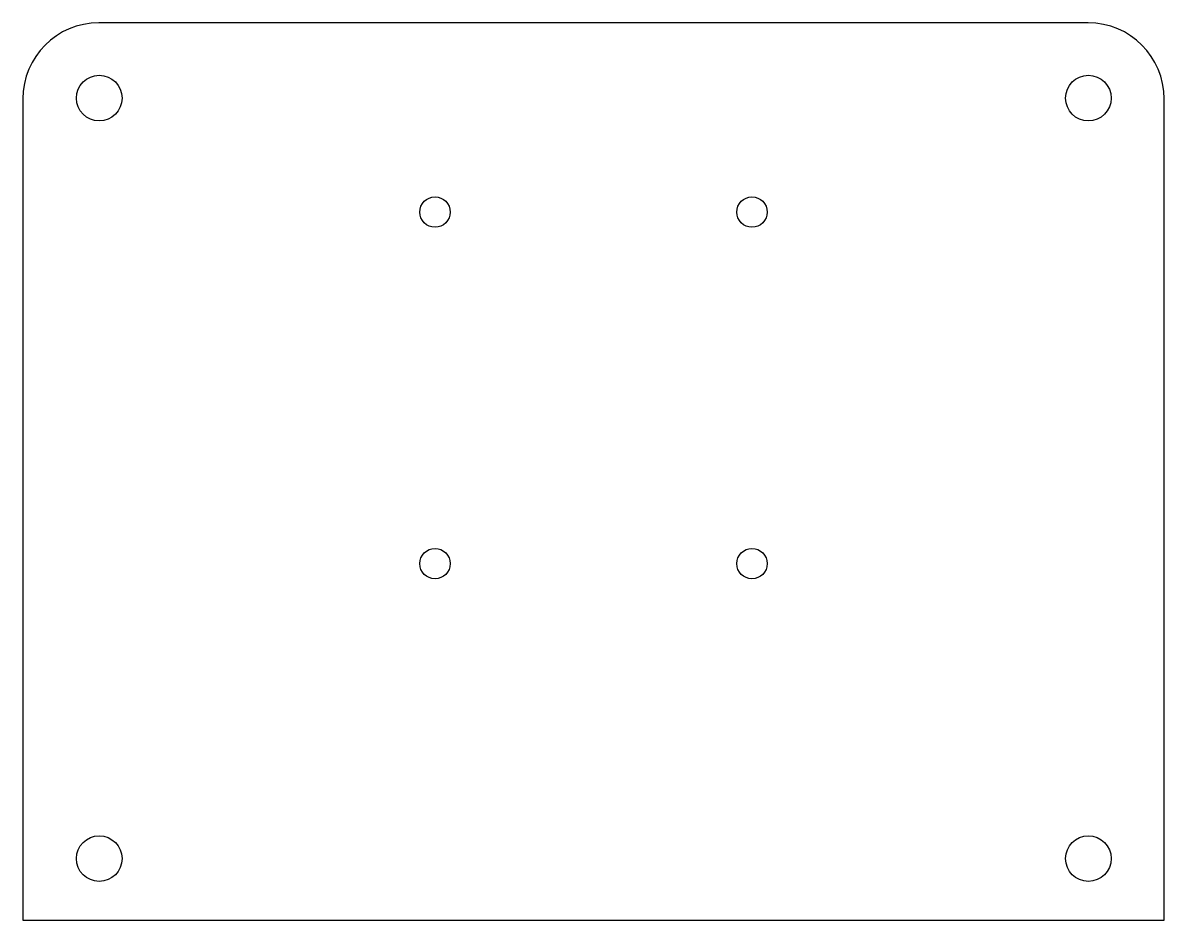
# Model space of a CAD drawing. Extents: x 0 to 75, y 0 to 59.
import ezdxf

# ---------------------------------------------------------------- set-up
doc = ezdxf.new("R2010")
doc.units = 0
doc.layers.add('20', color=31, linetype='CONTINUOUS')

msp = doc.modelspace()

# ---------------------------------------------------------------- linework, layer by layer
at = {"layer": '20'}
for p, q in [((70, 59), (5, 59)), ((0, 54), (0, 0)), ((75, 0), (75, 54)), ((0, 0), (75, 0))]:
    msp.add_line(p, q, dxfattribs=at)
for centre, radius in [((5.02, 54.05), 1.5), ((70.02, 54.05), 1.5), ((27.086, 46.557), 1), ((47.914, 46.557), 1), ((27.086, 23.443), 1), ((47.914, 23.443), 1), ((5.02, 4.05), 1.5), ((70.02, 4.05), 1.5)]:
    msp.add_circle(centre, radius, dxfattribs=at)
for centre, start, end in [((5, 54), 90, 180), ((70, 54), 0, 90)]:
    msp.add_arc(centre, 5, start, end, dxfattribs=at)

doc.saveas('drawing.dxf')
